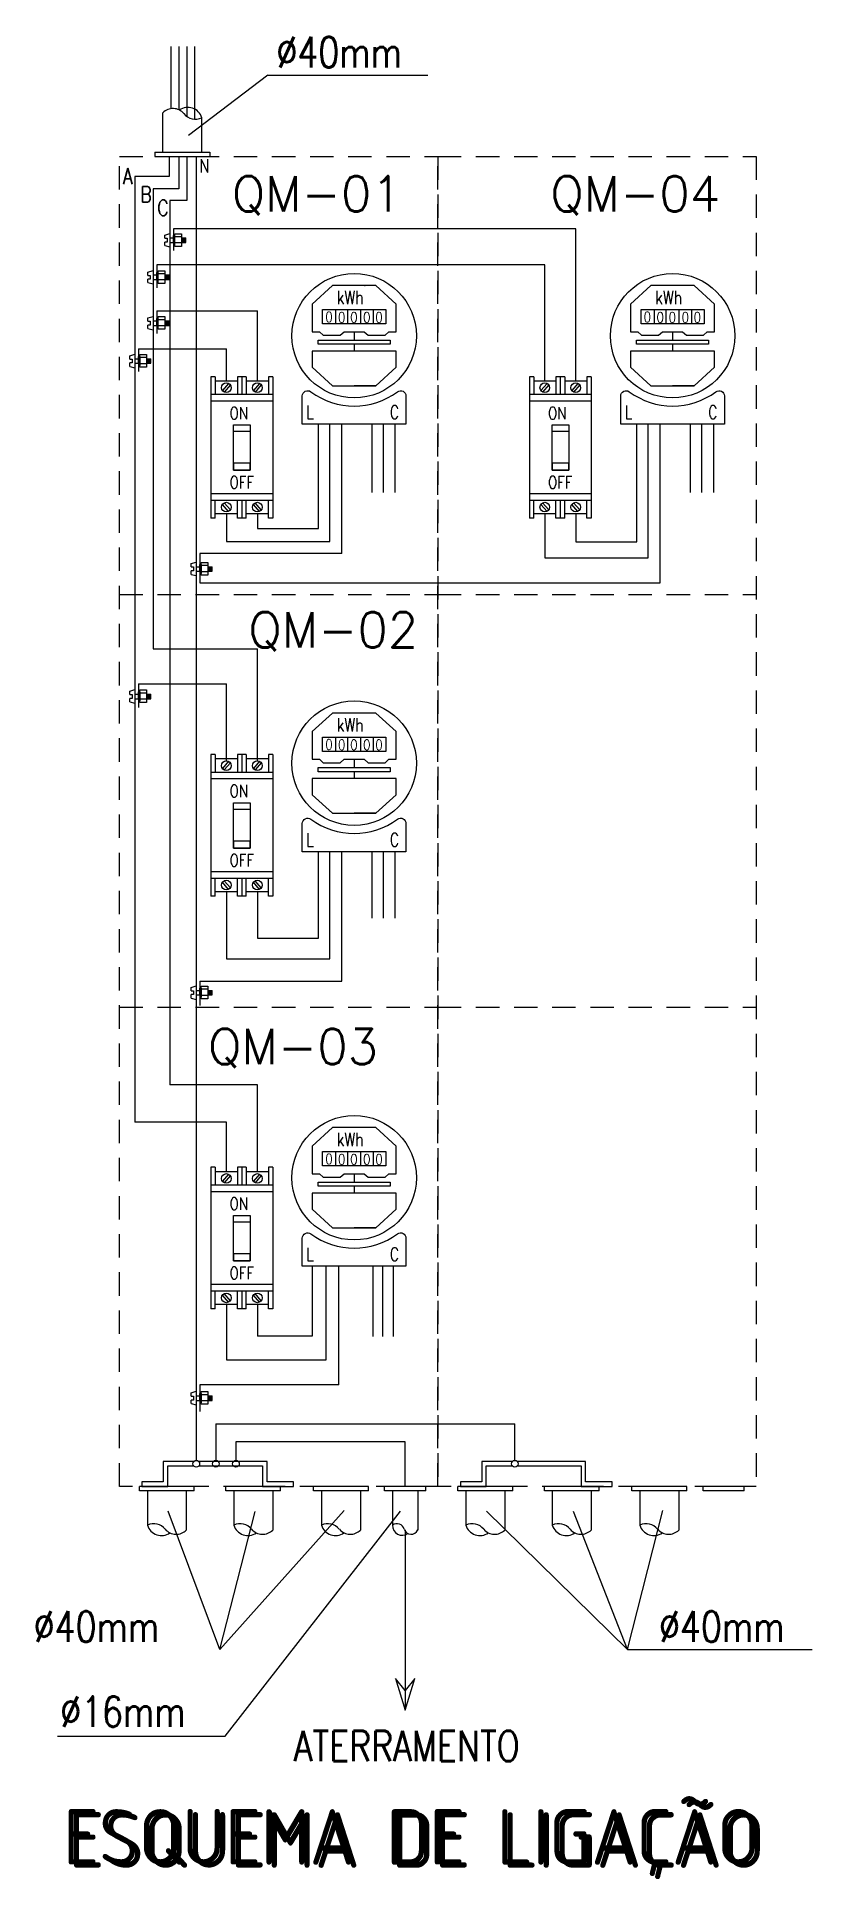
# Model space of a CAD drawing. Header units: millimetres. Extents: x 135.8 to 141, y 225.6 to 238.1.
import ezdxf

# ---------------------------------------------------------------- set-up
doc = ezdxf.new("R2010")
doc.units = ezdxf.units.MM
doc.header["$LTSCALE"] = 0.05
doc.linetypes.add('HIDDEN2', pattern=[4.7625, 3.175, -1.5875])
for name, color, linetype in [('015', 6, 'Continuous'), ('018', 4, 'Continuous'), ('021', 1, 'Continuous'), ('03', 3, 'Continuous'), ('05', 5, 'Continuous')]:
    doc.layers.add(name, color=color, linetype=linetype)
doc.styles.add('COTAS', font='isocp3.shx', dxfattribs={"height": 0.15})
doc.styles.get("Standard").update_dxf_attribs({"font": 'romans.shx'})

# ---------------------------------------------------------------- blocks, each defined once
blk = doc.blocks.new('set')
at = {"layer": '018'}
blk.add_lwpolyline([(-0.18, 0.054), (-0.111, 0), (-0.18, -0.054), (0, 0)], close=True, dxfattribs=at)

msp = doc.modelspace()

# ---------------------------------------------------------------- linework, layer by layer
at = {"layer": '015'}
for p, q in [((136.64, 237.277), (136.64, 237.543)), ((136.904, 237.277), (136.904, 237.51)), ((136.586, 237.277), (136.958, 237.277)), ((136.586, 237.277), (136.586, 237.247)), ((136.586, 237.247), (136.958, 237.247)), ((136.958, 237.277), (136.958, 237.247)), ((136.653, 236.714), (136.688, 236.725)), ((136.653, 236.692), (136.653, 236.714)), ((136.653, 236.692), (136.653, 236.714)), ((136.653, 236.692), (136.669, 236.692)), ((136.653, 236.642), (136.653, 236.665)), ((136.653, 236.642), (136.653, 236.665)), ((136.669, 236.665), (136.653, 236.665)), ((136.653, 236.642), (136.688, 236.634)), ((136.669, 236.692), (136.669, 236.665)), ((136.688, 236.694), (136.712, 236.694)), ((136.688, 236.663), (136.712, 236.663)), ((136.72, 236.694), (136.722, 236.694)), ((136.72, 236.663), (136.722, 236.663)), ((136.766, 236.701), (136.722, 236.701)), ((136.766, 236.66), (136.722, 236.66)), ((136.766, 236.694), (136.796, 236.694)), ((136.766, 236.663), (136.796, 236.663)), ((136.77, 236.663), (136.77, 236.694)), ((136.775, 236.663), (136.775, 236.694)), ((136.782, 236.663), (136.782, 236.694)), ((136.79, 236.663), (136.79, 236.694)), ((136.796, 236.663), (136.796, 236.694)), ((136.539, 236.463), (136.575, 236.473)), ((136.539, 236.44), (136.539, 236.463)), ((136.539, 236.44), (136.539, 236.463)), ((136.539, 236.44), (136.555, 236.44)), ((136.555, 236.414), (136.539, 236.414)), ((136.539, 236.391), (136.539, 236.414)), ((136.539, 236.391), (136.539, 236.414)), ((136.539, 236.391), (136.575, 236.382)), ((136.555, 236.44), (136.555, 236.414)), ((136.575, 236.443), (136.599, 236.443)), ((136.575, 236.412), (136.599, 236.412)), ((136.606, 236.443), (136.608, 236.443)), ((136.606, 236.412), (136.608, 236.412)), ((136.653, 236.45), (136.608, 236.45)), ((136.653, 236.409), (136.608, 236.409)), ((136.653, 236.443), (136.682, 236.443)), ((136.653, 236.412), (136.682, 236.412)), ((136.656, 236.412), (136.656, 236.443)), ((136.661, 236.412), (136.661, 236.443)), ((136.668, 236.412), (136.668, 236.443)), ((136.676, 236.412), (136.676, 236.443)), ((136.682, 236.412), (136.682, 236.443)), ((136.539, 236.152), (136.575, 236.162)), ((136.539, 236.129), (136.539, 236.152)), ((136.539, 236.129), (136.539, 236.152)), ((136.539, 236.129), (136.555, 236.129)), ((136.539, 236.08), (136.539, 236.103)), ((136.539, 236.08), (136.539, 236.103)), ((136.555, 236.103), (136.539, 236.103)), ((136.539, 236.08), (136.575, 236.071)), ((136.555, 236.129), (136.555, 236.103)), ((136.575, 236.132), (136.599, 236.132)), ((136.575, 236.101), (136.599, 236.101)), ((136.606, 236.132), (136.608, 236.132)), ((136.606, 236.101), (136.608, 236.101)), ((136.653, 236.139), (136.608, 236.139)), ((136.653, 236.098), (136.608, 236.098)), ((136.653, 236.132), (136.682, 236.132)), ((136.653, 236.101), (136.682, 236.101)), ((136.656, 236.101), (136.656, 236.132)), ((136.661, 236.101), (136.661, 236.132)), ((136.668, 236.101), (136.668, 236.132)), ((136.676, 236.101), (136.676, 236.132)), ((136.682, 236.101), (136.682, 236.132)), ((136.416, 235.895), (136.451, 235.905)), ((136.416, 235.872), (136.416, 235.895)), ((136.416, 235.872), (136.416, 235.895)), ((136.416, 235.872), (136.432, 235.872)), ((136.432, 235.846), (136.416, 235.846)), ((136.416, 235.823), (136.416, 235.846)), ((136.416, 235.823), (136.416, 235.846)), ((136.432, 235.872), (136.432, 235.846)), ((136.451, 235.875), (136.475, 235.875)), ((136.451, 235.844), (136.475, 235.844)), ((136.483, 235.875), (136.485, 235.875)), ((136.483, 235.844), (136.485, 235.844)), ((136.529, 235.882), (136.485, 235.882)), ((136.529, 235.841), (136.485, 235.841)), ((136.529, 235.875), (136.558, 235.875)), ((136.529, 235.844), (136.558, 235.844)), ((136.533, 235.844), (136.533, 235.875)), ((136.538, 235.844), (136.538, 235.875)), ((136.545, 235.844), (136.545, 235.875)), ((136.552, 235.844), (136.552, 235.875)), ((136.558, 235.844), (136.558, 235.875)), ((136.416, 235.823), (136.451, 235.814)), ((136.966, 235.753), (136.966, 234.793)), ((136.996, 235.753), (136.966, 235.753)), ((136.996, 235.753), (136.996, 235.633)), ((137.146, 235.723), (136.996, 235.723)), ((137.086, 235.707), (137.045, 235.659)), ((137.146, 235.753), (137.146, 235.633)), ((137.176, 235.753), (137.146, 235.753)), ((137.206, 235.753), (137.176, 235.753)), ((137.176, 235.753), (137.176, 235.633)), ((137.176, 235.753), (137.176, 235.633)), ((137.206, 235.753), (137.206, 235.633)), ((137.356, 235.723), (137.206, 235.723)), ((137.296, 235.707), (137.255, 235.659)), ((137.356, 235.753), (137.356, 235.633)), ((137.386, 235.753), (137.356, 235.753)), ((137.386, 235.753), (137.386, 234.793)), ((137.386, 235.719), (137.386, 234.793)), ((139.126, 235.753), (139.126, 234.793)), ((139.156, 235.753), (139.126, 235.753)), ((139.156, 235.753), (139.156, 235.633)), ((139.306, 235.723), (139.156, 235.723)), ((139.246, 235.707), (139.205, 235.659)), ((139.306, 235.753), (139.306, 235.633)), ((139.336, 235.753), (139.306, 235.753)), ((139.366, 235.753), (139.336, 235.753)), ((139.336, 235.753), (139.336, 235.633)), ((139.336, 235.753), (139.336, 235.633)), ((139.366, 235.753), (139.366, 235.633)), ((139.516, 235.723), (139.366, 235.723)), ((139.456, 235.707), (139.415, 235.659)), ((139.516, 235.753), (139.516, 235.633)), ((139.546, 235.753), (139.516, 235.753)), ((139.546, 235.753), (139.546, 234.793)), ((139.546, 235.719), (139.546, 234.793)), ((137.176, 235.633), (136.966, 235.633)), ((137.176, 235.588), (136.966, 235.588)), ((137.098, 235.698), (137.056, 235.649)), ((137.386, 235.633), (137.176, 235.633)), ((137.386, 235.588), (137.176, 235.588)), ((137.308, 235.698), (137.266, 235.649)), ((139.336, 235.633), (139.126, 235.633)), ((139.336, 235.588), (139.126, 235.588)), ((139.258, 235.698), (139.216, 235.649)), ((139.546, 235.633), (139.336, 235.633)), ((139.546, 235.588), (139.336, 235.588)), ((139.468, 235.698), (139.426, 235.649)), ((137.176, 234.958), (136.966, 234.958)), ((137.386, 234.958), (137.176, 234.958)), ((139.336, 234.958), (139.126, 234.958)), ((139.546, 234.958), (139.336, 234.958)), ((137.176, 234.913), (136.966, 234.913)), ((136.996, 234.793), (136.996, 234.913)), ((137.086, 234.839), (137.045, 234.887)), ((137.098, 234.849), (137.056, 234.897)), ((137.146, 234.793), (137.146, 234.913)), ((137.386, 234.913), (137.176, 234.913)), ((137.176, 234.913), (137.176, 234.793)), ((137.176, 234.913), (137.176, 234.793)), ((137.206, 234.793), (137.206, 234.913)), ((137.296, 234.839), (137.255, 234.887)), ((137.308, 234.849), (137.266, 234.897)), ((137.356, 234.793), (137.356, 234.913)), ((139.336, 234.913), (139.126, 234.913)), ((139.156, 234.793), (139.156, 234.913)), ((139.246, 234.839), (139.205, 234.887)), ((139.258, 234.849), (139.216, 234.897)), ((139.306, 234.793), (139.306, 234.913)), ((139.546, 234.913), (139.336, 234.913)), ((139.336, 234.913), (139.336, 234.793)), ((139.336, 234.913), (139.336, 234.793)), ((139.366, 234.793), (139.366, 234.913)), ((139.456, 234.839), (139.415, 234.887)), ((139.468, 234.849), (139.426, 234.897)), ((139.516, 234.793), (139.516, 234.913)), ((136.996, 234.793), (136.966, 234.793)), ((137.146, 234.823), (136.996, 234.823)), ((137.176, 234.793), (137.146, 234.793)), ((137.206, 234.793), (137.176, 234.793)), ((137.356, 234.823), (137.206, 234.823)), ((137.386, 234.793), (137.356, 234.793)), ((139.156, 234.793), (139.126, 234.793)), ((139.306, 234.823), (139.156, 234.823)), ((139.336, 234.793), (139.306, 234.793)), ((139.366, 234.793), (139.336, 234.793)), ((139.516, 234.823), (139.366, 234.823)), ((139.546, 234.793), (139.516, 234.793)), ((136.832, 234.485), (136.867, 234.495)), ((136.832, 234.462), (136.832, 234.485)), ((136.832, 234.462), (136.832, 234.485)), ((136.832, 234.462), (136.848, 234.462)), ((136.848, 234.462), (136.848, 234.435)), ((136.867, 234.464), (136.891, 234.464)), ((136.899, 234.464), (136.901, 234.464)), ((136.945, 234.471), (136.901, 234.471)), ((136.945, 234.464), (136.974, 234.464)), ((136.949, 234.433), (136.949, 234.464)), ((136.954, 234.433), (136.954, 234.464)), ((136.961, 234.433), (136.961, 234.464)), ((136.968, 234.433), (136.968, 234.464)), ((136.974, 234.433), (136.974, 234.464)), ((136.832, 234.412), (136.832, 234.435)), ((136.832, 234.412), (136.832, 234.435)), ((136.848, 234.435), (136.832, 234.435)), ((136.832, 234.412), (136.867, 234.404)), ((136.867, 234.433), (136.891, 234.433)), ((136.899, 234.433), (136.901, 234.433)), ((136.945, 234.43), (136.901, 234.43)), ((136.945, 234.433), (136.974, 234.433)), ((136.416, 233.62), (136.451, 233.63)), ((136.416, 233.597), (136.416, 233.62)), ((136.416, 233.597), (136.416, 233.62)), ((136.416, 233.597), (136.432, 233.597)), ((136.432, 233.597), (136.432, 233.57)), ((136.451, 233.599), (136.475, 233.599)), ((136.483, 233.599), (136.485, 233.599)), ((136.529, 233.606), (136.485, 233.606)), ((136.529, 233.599), (136.558, 233.599)), ((136.533, 233.568), (136.533, 233.599)), ((136.538, 233.568), (136.538, 233.599)), ((136.545, 233.568), (136.545, 233.599)), ((136.552, 233.568), (136.552, 233.599)), ((136.558, 233.568), (136.558, 233.599)), ((136.432, 233.57), (136.416, 233.57)), ((136.416, 233.547), (136.416, 233.57)), ((136.416, 233.547), (136.416, 233.57)), ((136.416, 233.547), (136.451, 233.539)), ((136.451, 233.568), (136.475, 233.568)), ((136.483, 233.568), (136.485, 233.568)), ((136.529, 233.565), (136.485, 233.565)), ((136.529, 233.568), (136.558, 233.568)), ((136.996, 233.19), (136.966, 233.19)), ((136.966, 233.19), (136.966, 232.229)), ((136.996, 233.19), (136.996, 233.069)), ((137.146, 233.16), (136.996, 233.16)), ((137.086, 233.144), (137.045, 233.095)), ((137.098, 233.134), (137.056, 233.085)), ((137.176, 233.19), (137.146, 233.19)), ((137.146, 233.19), (137.146, 233.069)), ((137.206, 233.19), (137.176, 233.19)), ((137.176, 233.19), (137.176, 233.069)), ((137.176, 233.19), (137.176, 233.069)), ((137.206, 233.19), (137.206, 233.069)), ((137.356, 233.16), (137.206, 233.16)), ((137.296, 233.144), (137.255, 233.095)), ((137.308, 233.134), (137.266, 233.085)), ((137.386, 233.19), (137.356, 233.19)), ((137.356, 233.19), (137.356, 233.069)), ((137.386, 233.19), (137.386, 232.229)), ((137.386, 233.155), (137.386, 232.229)), ((137.176, 233.069), (136.966, 233.069)), ((137.176, 233.024), (136.966, 233.024)), ((137.386, 233.069), (137.176, 233.069)), ((137.386, 233.024), (137.176, 233.024)), ((137.176, 232.394), (136.966, 232.394)), ((137.176, 232.349), (136.966, 232.349)), ((136.996, 232.229), (136.996, 232.349)), ((137.098, 232.285), (137.056, 232.333)), ((137.146, 232.229), (137.146, 232.349)), ((137.386, 232.394), (137.176, 232.394)), ((137.386, 232.349), (137.176, 232.349)), ((137.176, 232.349), (137.176, 232.229)), ((137.176, 232.349), (137.176, 232.229)), ((137.206, 232.229), (137.206, 232.349)), ((137.308, 232.285), (137.266, 232.333)), ((137.356, 232.229), (137.356, 232.349)), ((136.996, 232.229), (136.966, 232.229)), ((137.146, 232.259), (136.996, 232.259)), ((137.086, 232.275), (137.045, 232.323)), ((137.176, 232.229), (137.146, 232.229)), ((137.206, 232.229), (137.176, 232.229)), ((137.356, 232.259), (137.206, 232.259)), ((137.296, 232.275), (137.255, 232.323)), ((137.386, 232.229), (137.356, 232.229)), ((136.832, 231.61), (136.867, 231.621)), ((136.832, 231.587), (136.832, 231.61)), ((136.832, 231.587), (136.832, 231.61)), ((136.832, 231.587), (136.848, 231.587)), ((136.848, 231.587), (136.848, 231.561)), ((136.867, 231.59), (136.891, 231.59)), ((136.899, 231.59), (136.901, 231.59)), ((136.945, 231.597), (136.901, 231.597)), ((136.945, 231.59), (136.974, 231.59)), ((136.949, 231.559), (136.949, 231.59)), ((136.954, 231.559), (136.954, 231.59)), ((136.961, 231.559), (136.961, 231.59)), ((136.968, 231.559), (136.968, 231.59)), ((136.974, 231.559), (136.974, 231.59)), ((136.832, 231.538), (136.832, 231.561)), ((136.832, 231.538), (136.832, 231.561)), ((136.848, 231.561), (136.832, 231.561)), ((136.832, 231.538), (136.867, 231.529)), ((136.867, 231.559), (136.891, 231.559)), ((136.899, 231.559), (136.901, 231.559)), ((136.945, 231.556), (136.901, 231.556)), ((136.945, 231.559), (136.974, 231.559)), ((136.966, 230.39), (136.966, 229.429)), ((136.996, 230.39), (136.966, 230.39)), ((136.996, 230.39), (136.996, 230.269)), ((137.146, 230.36), (136.996, 230.36)), ((137.086, 230.344), (137.045, 230.295)), ((137.098, 230.334), (137.056, 230.285)), ((137.146, 230.39), (137.146, 230.269)), ((137.176, 230.39), (137.146, 230.39)), ((137.206, 230.39), (137.176, 230.39)), ((137.176, 230.39), (137.176, 230.269)), ((137.176, 230.39), (137.176, 230.269)), ((137.206, 230.39), (137.206, 230.269)), ((137.356, 230.36), (137.206, 230.36)), ((137.296, 230.344), (137.255, 230.295)), ((137.308, 230.334), (137.266, 230.285)), ((137.356, 230.39), (137.356, 230.269)), ((137.386, 230.39), (137.356, 230.39)), ((137.386, 230.39), (137.386, 229.429)), ((137.386, 230.355), (137.386, 229.429)), ((137.176, 230.269), (136.966, 230.269)), ((137.176, 230.224), (136.966, 230.224)), ((137.386, 230.269), (137.176, 230.269)), ((137.386, 230.224), (137.176, 230.224)), ((137.176, 229.594), (136.966, 229.594)), ((137.386, 229.594), (137.176, 229.594)), ((137.176, 229.549), (136.966, 229.549)), ((136.996, 229.429), (136.996, 229.549)), ((137.146, 229.459), (136.996, 229.459)), ((137.086, 229.475), (137.045, 229.523)), ((137.098, 229.485), (137.056, 229.533)), ((137.146, 229.429), (137.146, 229.549)), ((137.386, 229.549), (137.176, 229.549)), ((137.176, 229.549), (137.176, 229.429)), ((137.176, 229.549), (137.176, 229.429)), ((137.206, 229.429), (137.206, 229.549)), ((137.356, 229.459), (137.206, 229.459)), ((137.296, 229.475), (137.255, 229.523)), ((137.308, 229.485), (137.266, 229.533)), ((137.356, 229.429), (137.356, 229.549)), ((136.996, 229.429), (136.966, 229.429)), ((137.176, 229.429), (137.146, 229.429)), ((137.206, 229.429), (137.176, 229.429)), ((137.386, 229.429), (137.356, 229.429)), ((136.832, 228.86), (136.867, 228.87)), ((136.832, 228.837), (136.832, 228.86)), ((136.832, 228.837), (136.832, 228.86)), ((136.832, 228.837), (136.848, 228.837)), ((136.848, 228.837), (136.848, 228.81)), ((136.867, 228.84), (136.891, 228.84)), ((136.899, 228.84), (136.901, 228.84)), ((136.945, 228.846), (136.901, 228.846)), ((136.945, 228.84), (136.974, 228.84)), ((136.949, 228.808), (136.949, 228.84)), ((136.954, 228.808), (136.954, 228.84)), ((136.961, 228.808), (136.961, 228.84)), ((136.968, 228.808), (136.968, 228.84)), ((136.974, 228.808), (136.974, 228.84)), ((136.848, 228.81), (136.832, 228.81)), ((136.832, 228.787), (136.832, 228.81)), ((136.832, 228.787), (136.832, 228.81)), ((136.832, 228.787), (136.867, 228.779)), ((136.867, 228.808), (136.891, 228.808)), ((136.899, 228.808), (136.901, 228.808)), ((136.945, 228.805), (136.901, 228.805)), ((136.945, 228.808), (136.974, 228.808)), ((136.853, 228.225), (136.482, 228.225)), ((136.482, 228.195), (136.482, 228.225)), ((136.853, 228.195), (136.853, 228.225)), ((137.439, 228.225), (137.068, 228.225)), ((137.068, 228.195), (137.068, 228.225)), ((137.439, 228.195), (137.439, 228.225)), ((138.034, 228.225), (137.662, 228.225)), ((137.662, 228.195), (137.662, 228.225)), ((138.034, 228.195), (138.034, 228.225)), ((138.144, 228.195), (138.144, 228.225)), ((138.423, 228.225), (138.144, 228.225)), ((138.423, 228.195), (138.423, 228.225)), ((138.642, 228.195), (138.642, 228.225)), ((139.013, 228.225), (138.642, 228.225)), ((139.013, 228.195), (139.013, 228.225)), ((139.599, 228.225), (139.228, 228.225)), ((139.228, 228.195), (139.228, 228.225)), ((139.599, 228.195), (139.599, 228.225)), ((140.194, 228.225), (139.822, 228.225)), ((139.822, 228.195), (139.822, 228.225)), ((140.194, 228.195), (140.194, 228.225)), ((140.583, 228.225), (140.304, 228.225)), ((140.304, 228.195), (140.304, 228.225)), ((140.583, 228.195), (140.583, 228.225)), ((136.853, 228.195), (136.482, 228.195)), ((136.535, 228.195), (136.535, 227.962)), ((136.799, 228.195), (136.799, 227.929)), ((137.439, 228.195), (137.068, 228.195)), ((137.121, 228.195), (137.121, 227.962)), ((137.385, 228.195), (137.385, 227.929)), ((138.034, 228.195), (137.662, 228.195)), ((137.716, 228.195), (137.716, 227.962)), ((137.98, 228.195), (137.98, 227.929)), ((138.423, 228.195), (138.144, 228.195)), ((138.198, 228.195), (138.198, 227.962)), ((138.369, 228.195), (138.369, 227.929)), ((139.013, 228.195), (138.642, 228.195)), ((138.695, 228.195), (138.695, 227.962)), ((138.959, 228.195), (138.959, 227.929)), ((139.599, 228.195), (139.228, 228.195)), ((139.281, 228.195), (139.281, 227.962)), ((139.545, 228.195), (139.545, 227.929)), ((140.194, 228.195), (139.822, 228.195)), ((139.876, 228.195), (139.876, 227.962)), ((140.14, 228.195), (140.14, 227.929)), ((140.583, 228.195), (140.304, 228.195))]:
    msp.add_line(p, q, dxfattribs=at)
for points in [[(136.712, 236.663), (136.712, 236.71), (136.72, 236.71), (136.72, 236.647), (136.712, 236.647)], [(136.599, 236.412), (136.599, 236.459), (136.606, 236.459), (136.606, 236.396), (136.599, 236.396)], [(136.599, 236.101), (136.599, 236.148), (136.606, 236.148), (136.606, 236.085), (136.599, 236.085)], [(136.475, 235.844), (136.475, 235.891), (136.483, 235.891), (136.483, 235.828), (136.475, 235.828)], [(136.891, 234.433), (136.891, 234.48), (136.899, 234.48), (136.899, 234.417), (136.891, 234.417)], [(136.475, 233.568), (136.475, 233.615), (136.483, 233.615), (136.483, 233.553), (136.475, 233.553)], [(136.891, 231.559), (136.891, 231.606), (136.899, 231.606), (136.899, 231.543), (136.891, 231.543)], [(136.891, 228.808), (136.891, 228.856), (136.899, 228.856), (136.899, 228.793), (136.891, 228.793)], [(136.788, 228.395), (136.643, 228.395), (136.643, 228.255), (136.498, 228.255), (136.498, 228.225), (136.673, 228.225), (136.673, 228.365), (136.787, 228.365)], [(136.851, 228.395), (136.643, 228.395)], [(136.673, 228.365), (136.85, 228.365)], [(136.885, 228.365), (137.317, 228.365), (137.317, 228.225), (137.527, 228.225), (137.527, 228.255), (137.347, 228.255), (137.347, 228.395), (136.884, 228.395)], [(138.948, 228.395), (138.803, 228.395), (138.803, 228.255), (138.658, 228.255), (138.658, 228.225), (138.833, 228.225), (138.833, 228.365), (138.947, 228.365)], [(139.011, 228.395), (138.803, 228.395)], [(138.833, 228.365), (139.01, 228.365)], [(139.045, 228.365), (139.477, 228.365), (139.477, 228.225), (139.687, 228.225), (139.687, 228.255), (139.507, 228.255), (139.507, 228.395), (139.044, 228.395)]]:
    msp.add_lwpolyline(points, dxfattribs=at)
for points in [[(136.722, 236.723), (136.766, 236.723), (136.766, 236.637), (136.722, 236.637)], [(136.608, 236.472), (136.653, 236.472), (136.653, 236.386), (136.608, 236.386)], [(136.608, 236.161), (136.653, 236.161), (136.653, 236.075), (136.608, 236.075)], [(136.485, 235.904), (136.529, 235.904), (136.529, 235.818), (136.485, 235.818)], [(136.901, 234.493), (136.945, 234.493), (136.945, 234.407), (136.901, 234.407)], [(136.485, 233.629), (136.529, 233.629), (136.529, 233.542), (136.485, 233.542)], [(136.901, 231.619), (136.945, 231.619), (136.945, 231.533), (136.901, 231.533)], [(136.901, 228.869), (136.945, 228.869), (136.945, 228.783), (136.901, 228.783)]]:
    msp.add_lwpolyline(points, close=True, dxfattribs=at)
for centre in [(137.071, 235.678), (137.281, 235.678), (139.231, 235.678), (139.441, 235.678), (137.071, 234.868), (137.281, 234.868), (139.231, 234.868), (139.441, 234.868), (137.071, 233.114), (137.281, 233.114), (137.071, 232.304), (137.281, 232.304), (137.071, 230.314), (137.281, 230.314), (137.071, 229.504), (137.281, 229.504)]:
    msp.add_circle(centre, 0.0328, dxfattribs=at)
for centre, radius, start, end in [((136.809, 237.48), 0.1, 17.4307, 124.8767), ((136.709, 237.475), 0.0968, 40.3711, 135.6046), ((136.86, 237.598), 0.0983, 218.0094, 296.2657), ((136.579, 227.874), 0.0983, 38.0094, 116.2657), ((136.631, 227.992), 0.1, 197.4307, 304.8767), ((137.165, 227.874), 0.0983, 38.0094, 116.2657), ((137.217, 227.992), 0.1, 197.4307, 304.8767), ((137.759, 227.874), 0.0983, 38.0094, 116.2657), ((137.811, 227.992), 0.1, 197.4307, 304.8767), ((138.228, 227.922), 0.0502, 14.7074, 126.4795), ((138.264, 227.959), 0.0658, 176.9701, 305.9155), ((138.739, 227.874), 0.0983, 38.0094, 116.2657), ((138.791, 227.992), 0.1, 197.4307, 304.8767), ((139.325, 227.874), 0.0983, 38.0094, 116.2657), ((139.377, 227.992), 0.1, 197.4307, 304.8767), ((139.919, 227.874), 0.0983, 38.0094, 116.2657), ((139.971, 227.992), 0.1, 197.4307, 304.8767), ((136.73, 227.997), 0.0968, 220.3711, 315.6046), ((137.316, 227.997), 0.0968, 220.3711, 315.6046), ((137.911, 227.997), 0.0968, 220.3711, 315.6046), ((138.324, 227.951), 0.0504, 198.8376, 334.9994), ((138.89, 227.997), 0.0968, 220.3711, 315.6046), ((139.476, 227.997), 0.0968, 220.3711, 315.6046), ((140.071, 227.997), 0.0968, 220.3711, 315.6046)]:
    msp.add_arc(centre, radius, start, end, dxfattribs=at)
at = {"layer": '021'}
for p, q in [((137.353, 237.799), (136.814, 237.388)), ((137.353, 237.799), (138.438, 237.799)), ((137.812, 236.208), (137.812, 236.111)), ((137.893, 236.208), (137.893, 236.111)), ((137.98, 236.208), (137.98, 236.111)), ((138.066, 236.208), (138.066, 236.111)), ((139.972, 236.208), (139.972, 236.111)), ((140.053, 236.208), (140.053, 236.111)), ((140.14, 236.208), (140.14, 236.111)), ((140.226, 236.208), (140.226, 236.111)), ((138.085, 235.692), (137.938, 235.692)), ((140.245, 235.692), (140.098, 235.692)), ((137.812, 233.308), (137.812, 233.211)), ((137.893, 233.308), (137.893, 233.211)), ((137.98, 233.308), (137.98, 233.211)), ((138.066, 233.308), (138.066, 233.211)), ((138.085, 232.792), (137.938, 232.792)), ((137.812, 230.496), (137.812, 230.399)), ((137.893, 230.496), (137.893, 230.399)), ((137.98, 230.496), (137.98, 230.399)), ((138.066, 230.496), (138.066, 230.399)), ((138.085, 229.98), (137.938, 229.98)), ((137.026, 227.119), (136.675, 228.056)), ((137.026, 227.119), (137.871, 228.062)), ((137.026, 227.119), (137.266, 228.054)), ((137.062, 226.53), (138.252, 228.057)), ((139.791, 227.119), (138.836, 228.056)), ((139.791, 227.119), (139.426, 228.054)), ((139.791, 227.119), (140.031, 228.062)), ((139.791, 227.119), (141.044, 227.119)), ((135.925, 226.53), (137.062, 226.53))]:
    msp.add_line(p, q, dxfattribs=at)
at = {"layer": '021', "linetype": 'HIDDEN2'}
for p, q in [((136.345, 234.275), (138.505, 234.275)), ((138.505, 234.275), (140.665, 234.275)), ((136.345, 231.475), (138.505, 231.475)), ((138.505, 231.475), (140.665, 231.475))]:
    msp.add_line(p, q, dxfattribs=at)
for points in [[(138.505, 228.225), (136.345, 228.225), (136.345, 237.247), (138.505, 237.247)], [(140.665, 228.225), (138.505, 228.225), (138.505, 237.247), (140.665, 237.247)]]:
    msp.add_lwpolyline(points, close=True, dxfattribs=at)
at = {"layer": '021'}
for points in [[(138.172, 236.058), (138.222, 236.058), (138.222, 236.246), (138.085, 236.371), (137.938, 236.371), (137.791, 236.371), (137.653, 236.246), (137.653, 236.058), (137.703, 236.058), (137.727, 236.034), (137.843, 236.034), (137.87, 236.058), (137.938, 236.058), (138.006, 236.058), (138.032, 236.034), (138.148, 236.034)], [(140.332, 236.058), (140.382, 236.058), (140.382, 236.246), (140.245, 236.371), (140.098, 236.371), (139.951, 236.371), (139.813, 236.246), (139.813, 236.058), (139.863, 236.058), (139.887, 236.034), (140.003, 236.034), (140.03, 236.058), (140.098, 236.058), (140.166, 236.058), (140.192, 236.034), (140.308, 236.034)], [(137.724, 236.208), (138.152, 236.208), (138.152, 236.111), (137.724, 236.111)], [(139.884, 236.208), (140.312, 236.208), (140.312, 236.111), (139.884, 236.111)], [(137.694, 236.001), (138.182, 236.001), (138.182, 235.973), (137.694, 235.973)], [(139.854, 236.001), (140.342, 236.001), (140.342, 235.973), (139.854, 235.973)], [(138.222, 235.817), (138.222, 235.927), (137.653, 235.927), (137.653, 235.817), (137.791, 235.692), (137.938, 235.692), (138.085, 235.692)], [(140.382, 235.817), (140.382, 235.927), (139.813, 235.927), (139.813, 235.817), (139.951, 235.692), (140.098, 235.692), (140.245, 235.692)], [(137.12, 235.427), (137.233, 235.427), (137.233, 235.119), (137.12, 235.119)], [(137.12, 235.427), (137.233, 235.427), (137.233, 235.381), (137.12, 235.381)], [(139.28, 235.427), (139.393, 235.427), (139.393, 235.119), (139.28, 235.119)], [(139.28, 235.427), (139.393, 235.427), (139.393, 235.381), (139.28, 235.381)], [(138.172, 233.158), (138.222, 233.158), (138.222, 233.346), (138.085, 233.471), (137.938, 233.471), (137.791, 233.471), (137.653, 233.346), (137.653, 233.158), (137.703, 233.158), (137.727, 233.134), (137.843, 233.134), (137.87, 233.158), (137.938, 233.158), (138.006, 233.158), (138.032, 233.134), (138.148, 233.134)], [(137.724, 233.308), (138.152, 233.308), (138.152, 233.211), (137.724, 233.211)], [(137.694, 233.101), (138.182, 233.101), (138.182, 233.073), (137.694, 233.073)], [(138.222, 232.917), (138.222, 233.027), (137.653, 233.027), (137.653, 232.917), (137.791, 232.792), (137.938, 232.792), (138.085, 232.792)], [(137.12, 232.863), (137.233, 232.863), (137.233, 232.817), (137.12, 232.817)], [(137.12, 232.863), (137.233, 232.863), (137.233, 232.555), (137.12, 232.555)], [(138.172, 230.346), (138.222, 230.346), (138.222, 230.533), (138.085, 230.659), (137.938, 230.659), (137.791, 230.659), (137.653, 230.533), (137.653, 230.346), (137.703, 230.346), (137.727, 230.322), (137.843, 230.322), (137.87, 230.346), (137.938, 230.346), (138.006, 230.346), (138.032, 230.322), (138.148, 230.322)], [(137.724, 230.496), (138.152, 230.496), (138.152, 230.399), (137.724, 230.399)], [(138.222, 230.105), (138.222, 230.215), (137.653, 230.215), (137.653, 230.105), (137.791, 229.98), (137.938, 229.98), (138.085, 229.98)], [(137.694, 230.289), (138.182, 230.289), (138.182, 230.261), (137.694, 230.261)], [(137.12, 230.063), (137.233, 230.063), (137.233, 229.755), (137.12, 229.755)], [(137.12, 230.063), (137.233, 230.063), (137.233, 230.017), (137.12, 230.017)]]:
    msp.add_lwpolyline(points, close=True, dxfattribs=at)
for points in [[(137.644, 235.651, 0.330168), (138.232, 235.651, -0.616064), (138.289, 235.622), (138.289, 235.622), (138.289, 235.43), (137.586, 235.43), (137.586, 235.622, -0.616065)], [(139.804, 235.651, 0.330168), (140.392, 235.651, -0.616064), (140.449, 235.622), (140.449, 235.622), (140.449, 235.43), (139.746, 235.43), (139.746, 235.622, -0.616065)], [(137.644, 232.751, 0.330168), (138.232, 232.751, -0.616064), (138.289, 232.722), (138.289, 232.722), (138.289, 232.53), (137.586, 232.53), (137.586, 232.722, -0.616065)], [(137.644, 229.938, 0.330168), (138.232, 229.938, -0.616064), (138.289, 229.909), (138.289, 229.909), (138.289, 229.718), (137.586, 229.718), (137.586, 229.909, -0.616065)]]:
    msp.add_lwpolyline(points, format="xyb", close=True, dxfattribs=at)
for centre in [(137.938, 236.031), (140.098, 236.031), (137.938, 233.131), (137.938, 230.319)]:
    msp.add_circle(centre, 0.422, dxfattribs=at)
at = {"layer": '05'}
for p, q in [((136.694, 237.993), (136.694, 237.571)), ((136.748, 237.993), (136.748, 237.564)), ((136.802, 237.993), (136.802, 237.52)), ((136.855, 237.993), (136.855, 237.5)), ((136.682, 237.247), (136.682, 237.11)), ((136.748, 237.247), (136.748, 237.028)), ((136.802, 237.247), (136.802, 236.947)), ((136.867, 237.247), (136.867, 228.402)), ((136.451, 237.11), (136.451, 230.697)), ((136.682, 237.11), (136.451, 237.11)), ((136.575, 237.028), (136.575, 233.906)), ((136.748, 237.028), (136.575, 237.028)), ((136.688, 236.947), (136.688, 230.949)), ((136.802, 236.947), (136.688, 236.947)), ((139.441, 236.755), (136.712, 236.755)), ((136.712, 236.755), (136.712, 236.609)), ((139.441, 235.723), (139.441, 236.755)), ((139.231, 236.511), (136.599, 236.511)), ((136.599, 236.511), (136.599, 236.356)), ((139.231, 235.723), (139.231, 236.511)), ((136.599, 236.2), (137.281, 236.2)), ((136.599, 236.2), (136.599, 236.045)), ((137.281, 235.723), (137.281, 236.2)), ((137.938, 236.058), (137.938, 236.001)), ((137.938, 235.973), (137.938, 235.927)), ((140.098, 236.058), (140.098, 236.001)), ((140.098, 235.973), (140.098, 235.927)), ((136.475, 235.943), (137.071, 235.943)), ((136.475, 235.943), (136.475, 235.788)), ((137.071, 235.723), (137.071, 235.943)), ((137.695, 234.724), (137.695, 235.43)), ((137.772, 234.636), (137.772, 235.43)), ((137.853, 234.553), (137.853, 235.43)), ((138.06, 234.967), (138.06, 235.43)), ((138.137, 234.967), (138.137, 235.43)), ((138.217, 234.967), (138.217, 235.43)), ((139.855, 234.633), (139.855, 235.43)), ((139.932, 234.524), (139.932, 235.43)), ((140.013, 234.354), (140.013, 235.43)), ((140.22, 234.967), (140.22, 235.43)), ((140.297, 234.967), (140.297, 235.43)), ((140.377, 234.967), (140.377, 235.43)), ((137.071, 234.823), (137.071, 234.636)), ((137.281, 234.823), (137.281, 234.724)), ((137.281, 234.724), (137.695, 234.724)), ((139.231, 234.823), (139.231, 234.524)), ((139.441, 234.823), (139.441, 234.633)), ((137.071, 234.636), (137.772, 234.636)), ((139.441, 234.633), (139.855, 234.633)), ((137.853, 234.553), (136.891, 234.553)), ((136.891, 234.553), (136.891, 234.354)), ((139.231, 234.524), (139.932, 234.524)), ((136.891, 234.354), (140.013, 234.354)), ((136.575, 233.906), (137.281, 233.906)), ((137.281, 233.142), (137.281, 233.906)), ((136.475, 233.669), (136.475, 233.508)), ((136.475, 233.669), (137.071, 233.669)), ((137.071, 233.142), (137.071, 233.669)), ((137.071, 233.16), (137.071, 233.37)), ((137.281, 233.16), (137.281, 233.398)), ((137.938, 233.158), (137.938, 233.101)), ((137.938, 233.073), (137.938, 233.027)), ((137.695, 231.943), (137.695, 232.53)), ((137.772, 231.805), (137.772, 232.53)), ((137.853, 231.653), (137.853, 232.53)), ((138.06, 232.08), (138.06, 232.53)), ((138.137, 232.08), (138.137, 232.53)), ((138.217, 232.08), (138.217, 232.53)), ((137.071, 232.259), (137.071, 231.805)), ((137.281, 232.259), (137.281, 231.943)), ((137.281, 231.943), (137.695, 231.943)), ((137.071, 231.805), (137.772, 231.805)), ((136.891, 231.653), (137.853, 231.653)), ((136.891, 231.653), (136.891, 231.488)), ((137.281, 230.949), (136.688, 230.949)), ((137.281, 230.36), (137.281, 230.949)), ((137.071, 230.697), (136.451, 230.697)), ((137.071, 230.36), (137.071, 230.697)), ((137.938, 230.346), (137.938, 230.289)), ((137.938, 230.261), (137.938, 230.215)), ((137.652, 229.718), (137.652, 229.244)), ((137.748, 229.083), (137.748, 229.718)), ((137.834, 228.915), (137.834, 229.718)), ((138.065, 229.718), (138.065, 229.241)), ((138.129, 229.718), (138.129, 229.241)), ((138.202, 229.718), (138.202, 229.241)), ((137.071, 229.459), (137.071, 229.083)), ((137.281, 229.459), (137.281, 229.244)), ((137.652, 229.244), (137.281, 229.244)), ((137.071, 229.083), (137.748, 229.083)), ((136.891, 228.915), (136.891, 228.733)), ((137.834, 228.915), (136.891, 228.915)), ((136.999, 228.65), (139.027, 228.65)), ((136.999, 228.65), (136.999, 228.402)), ((139.027, 228.402), (139.027, 228.65)), ((138.284, 228.527), (137.136, 228.527)), ((137.136, 228.527), (137.136, 228.402)), ((138.284, 228.225), (138.284, 228.527)), ((138.284, 227.93), (138.284, 226.707))]:
    msp.add_line(p, q, dxfattribs=at)
for points in [[(137.12, 235.119), (137.233, 235.119), (137.233, 235.166), (137.12, 235.166)], [(139.28, 235.119), (139.393, 235.119), (139.393, 235.166), (139.28, 235.166)], [(137.12, 232.555), (137.233, 232.555), (137.233, 232.602), (137.12, 232.602)], [(137.12, 229.755), (137.233, 229.755), (137.233, 229.802), (137.12, 229.802)]]:
    msp.add_lwpolyline(points, close=True, dxfattribs=at)
for centre in [(136.867, 228.379), (136.999, 228.379), (137.136, 228.379), (139.027, 228.379)]:
    msp.add_circle(centre, 0.0226, dxfattribs=at)
msp.add_point((138.011, 236.371), dxfattribs=at)

# ---------------------------------------------------------------- block references
at = {"layer": '05', "xscale": 1.199999999999989, "yscale": 1.199999999999989, "zscale": 1.2, "rotation": 270}
msp.add_blockref('set', (138.284, 226.707), dxfattribs=at)

# ---------------------------------------------------------------- texts
at = {"layer": '015', "style": 'COTAS'}
msp.add_text('ESQUEMA DE LIGAÇÃO', height=0.37684, dxfattribs=at).set_placement((136.001, 225.638))
at = {"layer": '021', "width": 0.8}
for s, height, p in [('Ø40mm', 0.207, (137.411, 237.851)), ('N', 0.0894, (136.887, 237.138)), ('A', 0.107, (136.369, 237.06)), ('B', 0.107, (136.488, 236.936)), ('C', 0.107, (136.602, 236.845)), ('kWh', 0.0894, (137.819, 236.246)), ('kWh', 0.0894, (139.979, 236.246)), ('0', 0.0715, (137.742, 236.122)), ('0', 0.0715, (137.829, 236.12)), ('0', 0.0715, (137.911, 236.12)), ('0', 0.0715, (137.999, 236.12)), ('0', 0.0715, (138.081, 236.12)), ('0', 0.0715, (139.902, 236.122)), ('0', 0.0715, (139.989, 236.12)), ('0', 0.0715, (140.071, 236.12)), ('0', 0.0715, (140.159, 236.12)), ('0', 0.0715, (140.241, 236.12)), ('ON', 0.0828, (137.093, 235.464)), ('L', 0.0894, (137.612, 235.467)), ('C', 0.0894, (138.179, 235.467)), ('ON', 0.0828, (139.253, 235.464)), ('L', 0.0894, (139.772, 235.467)), ('C', 0.0894, (140.339, 235.467)), ('OFF', 0.0828, (137.093, 234.995)), ('OFF', 0.0828, (139.253, 234.995)), ('kWh', 0.0894, (137.819, 233.346)), ('0', 0.0715, (137.742, 233.222)), ('0', 0.0715, (137.829, 233.22)), ('0', 0.0715, (137.911, 233.22)), ('0', 0.0715, (137.999, 233.22)), ('0', 0.0715, (138.081, 233.22)), ('ON', 0.0828, (137.093, 232.901)), ('L', 0.0894, (137.612, 232.567)), ('C', 0.0894, (138.179, 232.567)), ('OFF', 0.0828, (137.093, 232.431)), ('kWh', 0.0894, (137.819, 230.534)), ('0', 0.0715, (137.742, 230.41)), ('0', 0.0715, (137.829, 230.408)), ('0', 0.0715, (137.911, 230.408)), ('0', 0.0715, (137.999, 230.408)), ('0', 0.0715, (138.081, 230.408)), ('ON', 0.0828, (137.093, 230.101)), ('L', 0.0894, (137.612, 229.755)), ('C', 0.0894, (138.179, 229.755)), ('OFF', 0.0828, (137.093, 229.631)), ('Ø40mm', 0.207, (135.764, 227.171)), ('Ø40mm', 0.207, (140.006, 227.171)), ('Ø16mm', 0.207, (135.944, 226.594)), ('ATERRAMENTO', 0.207, (137.528, 226.361))]:
    msp.add_text(s, height=height, dxfattribs=at).set_placement(p)
at = {"layer": '03'}
for s, p in [('QM-01', (137.108, 236.874)), ('QM-04', (139.268, 236.874)), ('QM-02', (137.22, 233.916)), ('QM-03', (136.947, 231.089))]:
    msp.add_text(s, height=0.24, dxfattribs=at).set_placement(p)
at = {"layer": '03', "style": 'COTAS'}
msp.add_text('ESQUEMA DE LIGAÇÃO', height=0.37684, dxfattribs=at).set_placement((135.965, 225.659))

doc.saveas('drawing.dxf')
